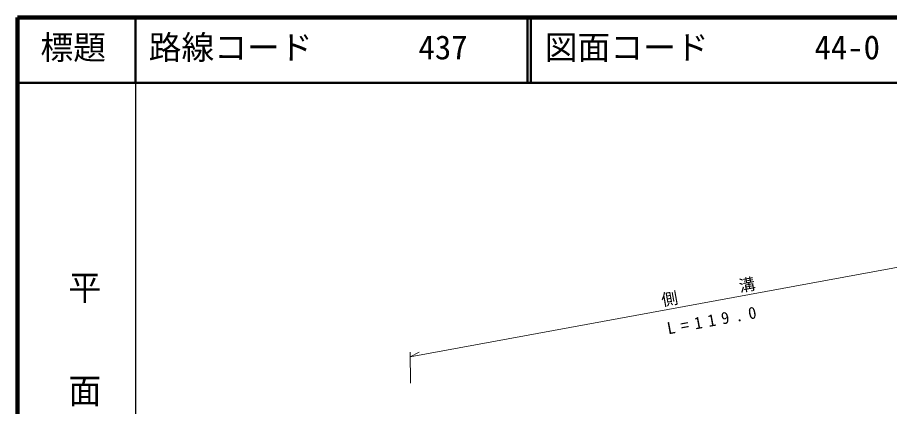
# Model space of a CAD drawing. Units: millimetres, scale not verified. Extents: x 40000 to 680000, y 20000 to 380000.
# Drawn here: x 40000 to 172954, y 320626 to 380000 of the extents above; entities that cross this region are included whole.
import ezdxf
from ezdxf.enums import TextEntityAlignment as Align

# ---------------------------------------------------------------- set-up
doc = ezdxf.new("R2010")
doc.units = ezdxf.units.MM
doc.header["$LTSCALE"] = 1000
for name, color, linetype, lineweight in [('M-STR-HTXT', 7, 'Continuous', 13), ('M-TTL', 2, 'Continuous', 140), ('M-TTL-BAND', 7, 'Continuous', 25), ('M-TTL-LINE', 7, 'Continuous', 50)]:
    doc.layers.add(name, color=color, linetype=linetype, lineweight=lineweight)
doc.layers.add('M-TTL-TXT', color=7, linetype='Continuous')
doc.styles.add('@ＭＳ ゴシック', font='')
doc.styles.add('ＭＳ ゴシック', font='')
doc.styles.get('@ＭＳ ゴシック').set_extended_font_data('@MS Gothic')
doc.styles.get('ＭＳ ゴシック').set_extended_font_data('MS Gothic')

msp = doc.modelspace()

# ---------------------------------------------------------------- linework, layer by layer
at = {"layer": 'M-STR-HTXT'}
for p, q in [((99866, 328227), (188026, 344413)), ((99930, 324186), (99854, 328931)), ((99866, 328227), (101265, 328911))]:
    msp.add_line(p, q, dxfattribs=at)
at = {"layer": 'M-TTL'}
for p, q in [((40000, 380000), (40000, 20000)), ((680000, 380000), (40000, 380000))]:
    msp.add_line(p, q, dxfattribs=at)
at = {"layer": 'M-TTL-BAND'}
msp.add_line((58000, 370000), (58000, 20000), dxfattribs=at)
at = {"layer": 'M-TTL-LINE'}
for p, q in [((58000, 380000), (58000, 370000)), ((117750, 380000), (117750, 370000)), ((118250, 380000), (118250, 370000)), ((40000, 370000), (680000, 370000))]:
    msp.add_line(p, q, dxfattribs=at)

# ---------------------------------------------------------------- texts
at = {"layer": 'M-STR-HTXT', "char_height": 1833, "attachment_point": 7, "style": 'ＭＳ ゴシック'}
for s, insert, rotation in [('\\T1.2;側\u3000\u3000\u3000溝', (138387, 335736), 10.3), ('\\T1.68;L=119.0', (139211, 331609), 10.4)]:
    msp.add_mtext(s, dxfattribs=dict(at, insert=insert, rotation=rotation))
at = {"layer": 'M-TTL-BAND', "style": '@ＭＳ ゴシック', "width": 1.05}
msp.add_text('平\u3000\u3000面\u3000\u3000図', height=3666, rotation=270, dxfattribs=at).set_placement((47277, 341475), align=Align.BOTTOM_LEFT)
at = {"layer": 'M-TTL-TXT', "style": 'ＭＳ ゴシック'}
for s, p in [('標題', (43500, 372500)), ('路線コード', (60000, 372500)), ('437', (101142, 372500)), ('図面コード', (120380, 372500)), ('44-0', (161521, 372500))]:
    msp.add_text(s, height=3666, dxfattribs=at).set_placement(p, align=Align.BOTTOM_LEFT)

doc.saveas('drawing.dxf')
